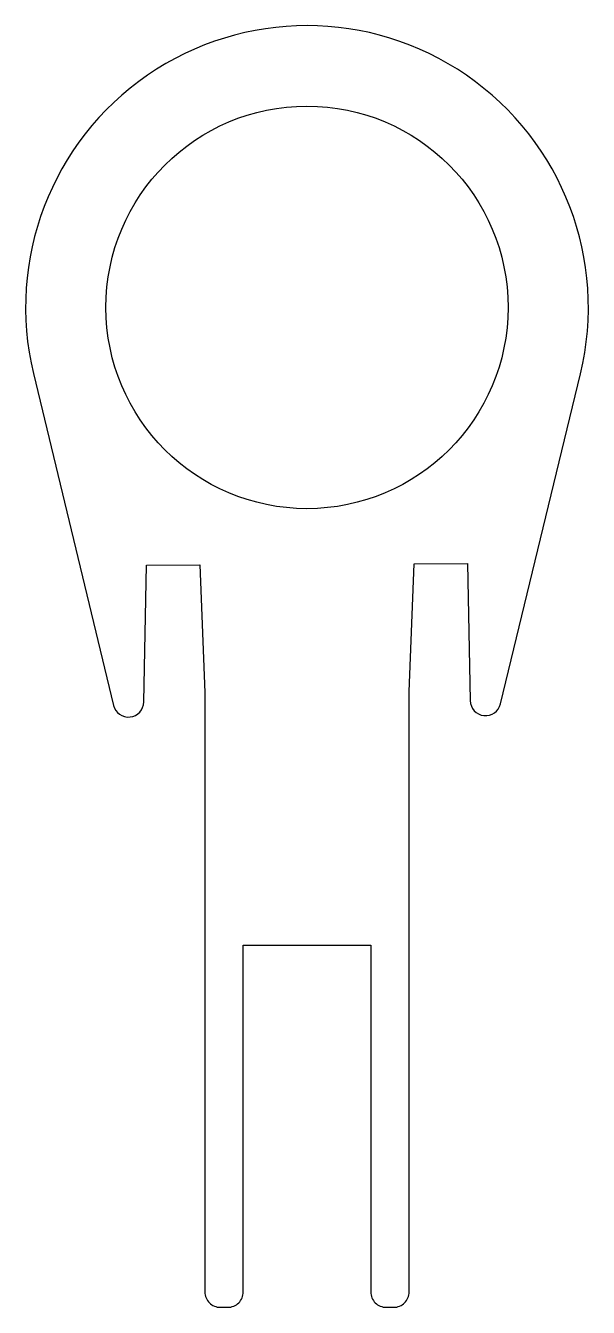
# Model space of a CAD drawing. Header units: inches. Extents: x -0.28 to 0.28, y -0.32 to 0.93.
import ezdxf

# ---------------------------------------------------------------- set-up
doc = ezdxf.new("R2010")
doc.units = ezdxf.units.IN
doc.header["$MEASUREMENT"] = 0

msp = doc.modelspace()

# ---------------------------------------------------------------- linework, layer by layer
msp.add_lwpolyline([(0.085, -0.3224, 0.414214), (0.1, -0.3074), (0.1, 0.28), (0.105, 0.405), (0.1573, 0.4053), (0.1599, 0.271, 0.878717), (0.1895, 0.2678), (0.2678, 0.5908, 1.270818), (-0.2679, 0.591), (-0.1895, 0.2664, 0.879131), (-0.1599, 0.2697), (-0.1573, 0.4036), (-0.105, 0.4039), (-0.1, 0.2789), (-0.1, -0.3074, 0.414214), (-0.085, -0.3224), (-0.0775, -0.3224, 0.414214), (-0.0625, -0.3074), (-0.0625, 0.0319), (0.0625, 0.0319), (0.0625, -0.3074, 0.414214), (0.0775, -0.3224)], format="xyb", close=True)
msp.add_circle((0, 0.6557), 0.1969)

doc.saveas('drawing.dxf')
